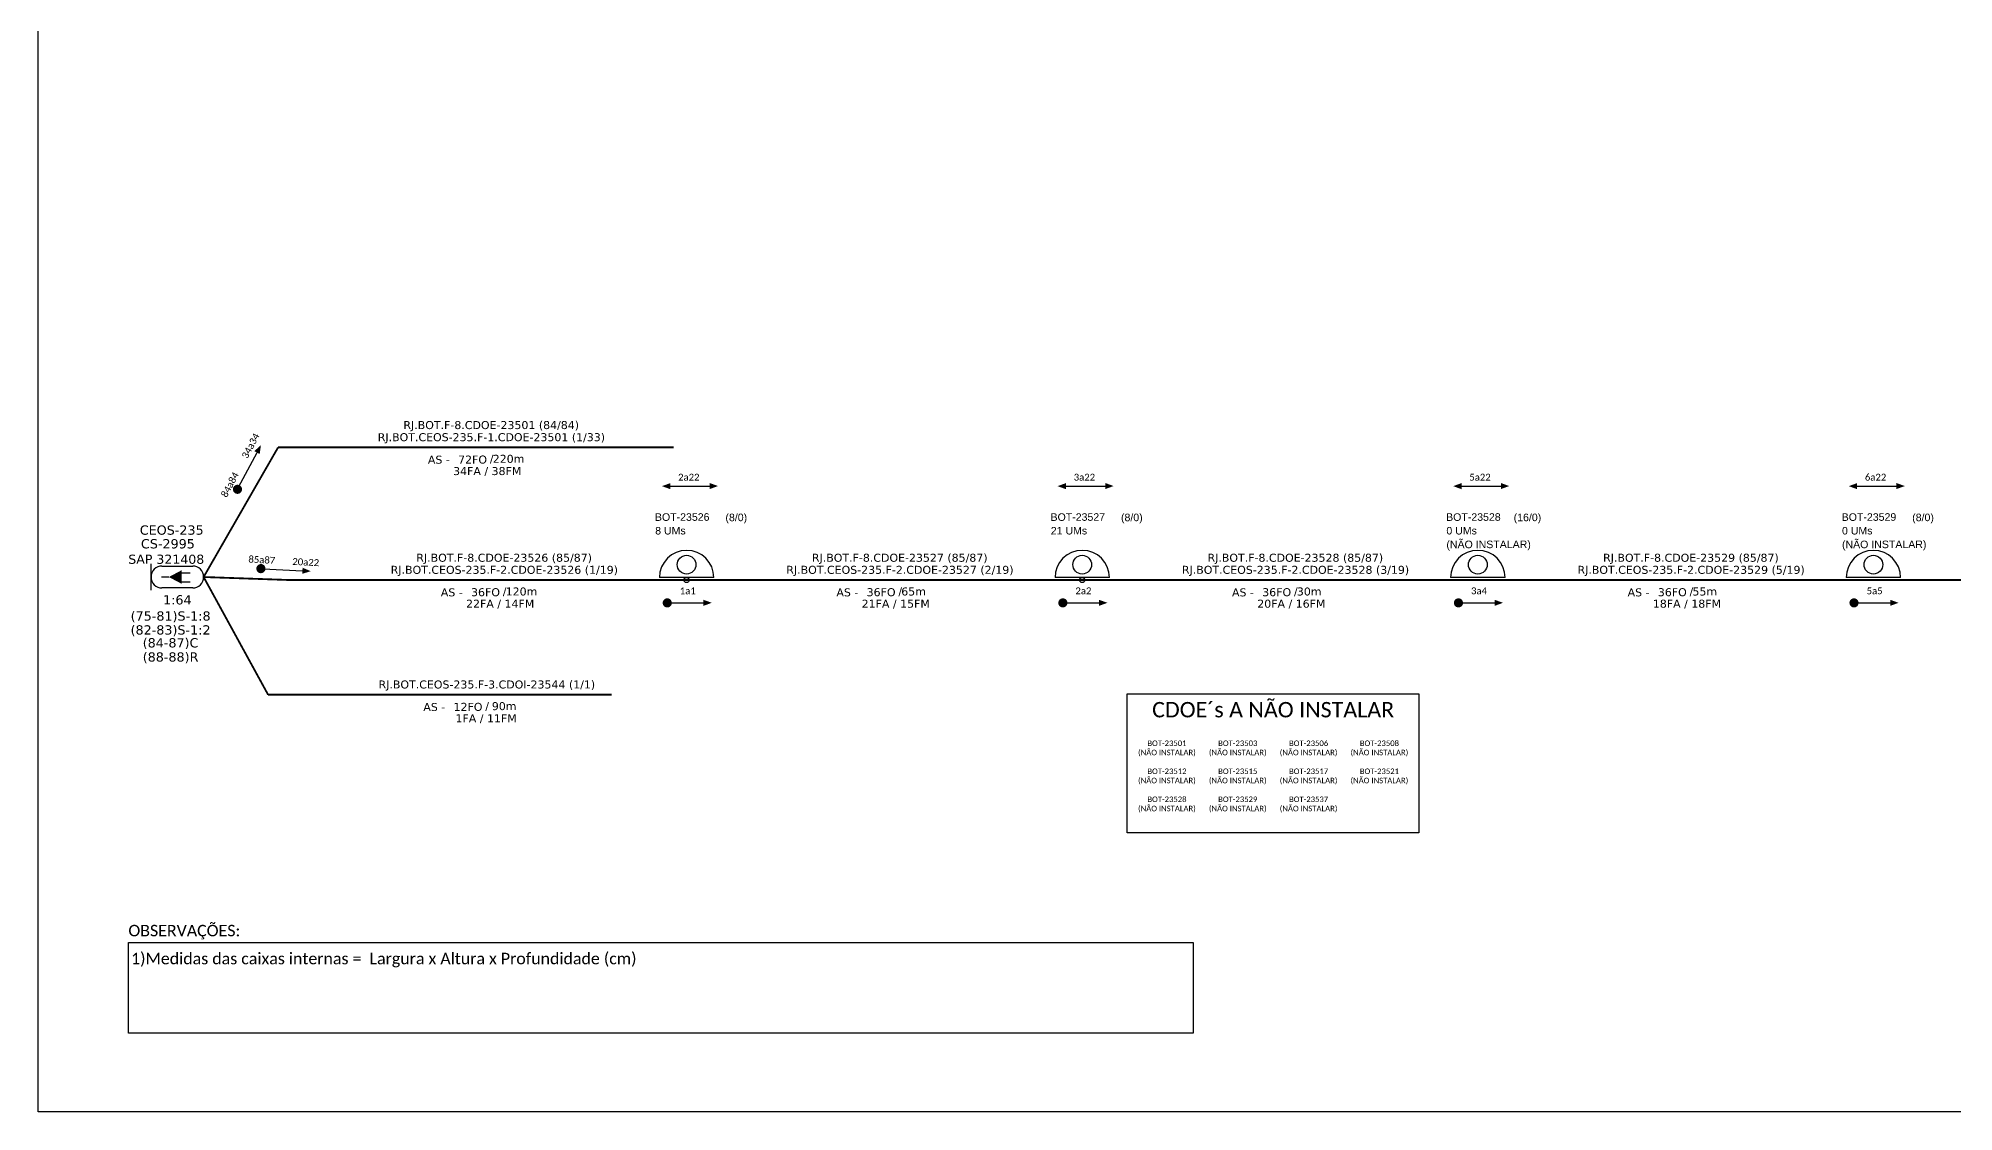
# Model space of a CAD drawing. Extents: x -4 to 837, y 1 to 595.
# Drawn here: x -4 to 497, y 1 to 282 of the extents above; entities that cross this region are included whole.
import ezdxf
from ezdxf.enums import TextEntityAlignment as Align

# ---------------------------------------------------------------- set-up
doc = ezdxf.new("R2010")
doc.units = 0
for name, color, linetype, lineweight in [("20.0-LEGENDA DOS CDO'S", 1, 'Continuous', 0), ('20.2-CDO_POSTE', 1, 'Continuous', 5), ('40.1-ETIQUETAS', 1, 'Continuous', 20)]:
    doc.layers.add(name, color=color, linetype=linetype, lineweight=lineweight)
for name, color, linetype in [('20.4-CEOS', 1, 'Continuous'), ('CABO OPTICO EXISTENTE', 5, 'Continuous'), ('CAP a instalar', 1, 'Continuous'), ('CD de instalação futura', 8, 'Continuous'), ('PROJETO_FTTH', 1, 'Continuous'), ('SETA', 7, 'Continuous')]:
    doc.layers.add(name, color=color, linetype=linetype)
doc.styles.add('ARIAL', font='arial.ttf')
doc.styles.add('MtXpl_Calibri', font='calibri.ttf')
doc.styles.add('siredit', font='verdana.ttf')
doc.styles.add('WMF-Calibri0', font='calibri.ttf')
doc.linetypes.add('FENCELINE1', pattern='A,0.25,-0.1,[133,ltypeshp.shx,S=0.1,R=0,X=-0.1,Y=0],-0.1,1', length=1.45)

# ---------------------------------------------------------------- blocks, each defined once
blk = doc.blocks.new('ETIQUETA_RS5F')
at = {"layer": '40.1-ETIQUETAS', "color": 0, "style": 'siredit'}
blk.add_text('/', height=1.5, dxfattribs=at).set_placement((1.58, -1.95), align=Align.MIDDLE_RIGHT)
for tag, p in [('ETIQUETA_R_PRIMARIA', (1.21, 4.1)), ('ETIQUETA_R_SECUNDARIA', (1.21, 2.1)), ('F_ATIVAS/F_MORTAS', (1.14, -4.24))]:
    blk.add_attdef(tag, text='', height=1.5, dxfattribs=at).set_placement(p, align=Align.MIDDLE_CENTER)
for tag, p in [('TIPO_CABO', (-6.58, -2.12)), ('CAP_CABO', (0.4, -2.09))]:
    blk.add_attdef(tag, text='', height=1.5, dxfattribs=at).set_placement(p, align=Align.MIDDLE_RIGHT)
blk.add_attdef('METROS', text='', height=1.5, dxfattribs=at).set_placement((2.14, -1.95), align=Align.MIDDLE_LEFT)
for tag, p in [('FUSÃO_1', (0.85, -8.39)), ('FUSÃO_2', (0.85, -10.6)), ('FUSÃO_3', (0.85, -12.93)), ('FUSÃO_4', (0.85, -15.14)), ('FUSÃO_5', (0.85, -17.16))]:
    blk.add_attdef(tag, text='', height=1.5, dxfattribs=at).set_placement(p, align=Align.CENTER)
blk = doc.blocks.new('CDOE-TEXTO PADRÃO')
at = {"layer": "20.0-LEGENDA DOS CDO'S", "color": 0, "style": 'ARIAL'}
for tag, p in [('CDO_N', (0.49, 7.39)), ('CORDOALHA', (0.5, 4.33)), ('SAP', (0.51, 1.67)), ('SPLITER_1', (0.59, -0.91)), ('SPLITER_2', (0.6, -3.55)), ('(XX-XX_F)S', (0.54, -8.29)), ('(XX-XX_L)S', (0.55, -10.83)), ('UMS', (0.55, -13.15))]:
    blk.add_attdef(tag, p, '', height=1.7, rotation=0.118, dxfattribs=at)
blk.add_attdef('FIBRAS_UTILIZADAS', text='', height=1.7, rotation=0.118, dxfattribs=at).set_placement((19.77, 7.43), align=Align.CENTER)
blk = doc.blocks.new('CEOS_UN_SC')
at = {"layer": '20.4-CEOS', "color": 0}
for p, q in [((-9.11, 2.39), (-2.39, 2.39)), ((-2.39, -2.39), (-9.11, -2.39))]:
    blk.add_line(p, q, dxfattribs=at)
for points in [[(-11.5, -2.89), (-11.5, 2.89)], [(-7.6, 0), (-9.22, 0)], [(-4.96, 0.95), (-2.92, 0.95)], [(-4.96, -1.04), (-2.92, -1.04)]]:
    blk.add_lwpolyline(points, dxfattribs=at)
blk.add_lwpolyline([(-7.6, 0, 0, 2.95, 0), (-4.83, 0, 2.95, 2.95, 0)], format="xyseb", dxfattribs=at)
for centre, start, end in [((-9.11, 0), 90, 270), ((-2.39, 0), 270, 90)]:
    blk.add_arc(centre, 2.39, start, end, dxfattribs=at)
at = {"layer": '20.4-CEOS', "color": 7, "style": 'siredit'}
for tag, height, p in [('NOME?', 2.03, (-5.75, 10.27)), ('TIPO?', 2, (-8.17, 3.89)), ('LOCAL?', 2.03, (-5.75, 7.27))]:
    blk.add_attdef(tag, text='', height=height, dxfattribs=at).set_placement(p, align=Align.MIDDLE_CENTER)
for tag, p in [('RACIO_SPLITAGEM', (-5.75, -3.97)), ('FIBRAS_RESERVA', (-5.75, -7.51))]:
    blk.add_attdef(tag, text='', height=2.03, dxfattribs=at).set_placement(p, align=Align.TOP_CENTER)

msp = doc.modelspace()

# ---------------------------------------------------------------- linework, layer by layer
at = {"color": 7}
for p, q in [((172.7, 140.84), (158.48, 140.84)), ((276.08, 140.84), (261.86, 140.84))]:
    msp.add_line(p, q, dxfattribs=at)
at = {"color": 8}
for p, q in [((379.46, 140.84), (365.24, 140.84)), ((482.84, 140.84), (468.62, 140.84))]:
    msp.add_line(p, q, dxfattribs=at)
at = {"color": 7}
msp.add_lwpolyline([(-3.83, 595.26), (837.17, 595.26), (837.17, 1.26), (-3.83, 1.26)], close=True, dxfattribs=at)
at = {"color": 7, "const_width": 1.19}
for points in [[(47.93, 163.38, 1), (48.5, 164.43, 1)], [(53.74, 143.21, 1), (54.94, 143.14, 1)], [(159.93, 134.22, 1), (161.13, 134.22, 1)], [(263.31, 134.22, 1), (264.51, 134.22, 1)]]:
    msp.add_lwpolyline(points, format="xyb", close=True, dxfattribs=at)
at = {"const_width": 1.19}
for points in [[(366.69, 134.22, 1), (367.89, 134.22, 1)], [(470.07, 134.22, 1), (471.26, 134.22, 1)]]:
    msp.add_lwpolyline(points, format="xyb", close=True, dxfattribs=at)
at = {"color": 0}
msp.add_lwpolyline([(19.73, 45.46), (297.98, 45.46), (297.98, 21.75), (19.73, 21.75)], close=True, dxfattribs=at)
at = {"color": 7}
for centre, radius in [((165.59, 144.21), 2.45), ((268.97, 144.21), 2.45), ((165.59, 140.18), 0.658), ((268.97, 140.18), 0.658)]:
    msp.add_circle(centre, radius, dxfattribs=at)
for centre in [(165.59, 140.84), (268.97, 140.84)]:
    msp.add_arc(centre, 7.11, 0, 180, dxfattribs=at)
at = {"color": 8}
for centre in [(372.35, 140.84), (475.73, 140.84)]:
    msp.add_arc(centre, 7.11, 0, 180, dxfattribs=at)
at = {"layer": 'CAP a instalar', "color": 7, "linetype": 'FENCELINE1', "ltscale": 6, "const_width": 0.478}
for points in [[(39.37, 140.98), (58.83, 174.85)], [(58.83, 174.85), (162.21, 174.85)], [(62.21, 140.18), (39.37, 140.98)], [(62.21, 140.18), (165.59, 140.18)], [(165.59, 140.18), (268.97, 140.18)], [(268.97, 140.18), (372.35, 140.18)], [(372.35, 140.18), (475.73, 140.18)], [(475.73, 140.18), (579.11, 140.18)]]:
    msp.add_lwpolyline(points, dxfattribs=at)
at = {"layer": 'CAP a instalar', "color": 8, "linetype": 'FENCELINE1', "ltscale": 6, "const_width": 0.478}
for points in [[(39.37, 140.98), (56.22, 110.22)], [(56.22, 110.22), (145.98, 110.22)]]:
    msp.add_lwpolyline(points, dxfattribs=at)
at = {"layer": 'CD de instalação futura', "color": 8}
for centre in [(372.35, 144.21), (475.73, 144.21)]:
    msp.add_circle(centre, 2.45, dxfattribs=at)
at = {"layer": 'PROJETO_FTTH', "ltscale": 2}
msp.add_lwpolyline([(280.71, 110.46), (356.92, 110.46), (356.92, 74.17), (280.71, 74.17)], close=True, dxfattribs=at)
at = {"layer": 'SETA', "color": 7}
for points in [[(48.52, 164.42), (53.34, 173.49)], [(161.34, 164.73), (171.61, 164.73)], [(264.72, 164.73), (274.99, 164.73)], [(54.93, 143.12), (65.19, 142.58)], [(160.53, 134.22), (170.8, 134.22)], [(263.91, 134.22), (274.18, 134.22)]]:
    msp.add_lwpolyline(points, dxfattribs=at)
at = {"layer": 'SETA'}
for points in [[(368.1, 164.73), (378.37, 164.73)], [(471.47, 164.73), (481.75, 164.73)], [(367.29, 134.22), (377.56, 134.22)], [(470.67, 134.22), (480.94, 134.22)]]:
    msp.add_lwpolyline(points, dxfattribs=at)
at = {"layer": 'SETA', "color": 7}
for points in [[(52.61, 173.88), (54.35, 175.44), (54.02, 173.13)], [(161.34, 163.93), (159.15, 164.73), (161.34, 165.52)], [(171.61, 165.55), (173.8, 164.75), (171.61, 163.96)], [(264.72, 163.93), (262.53, 164.73), (264.72, 165.52)], [(274.99, 165.55), (277.18, 164.75), (274.99, 163.96)], [(169.98, 135.03), (172.17, 134.24), (169.98, 133.44)], [(273.36, 135.03), (275.55, 134.24), (273.36, 133.44)]]:
    msp.add_solid(points, dxfattribs=at)
at = {"layer": 'SETA'}
for points in [[(368.1, 163.93), (365.91, 164.73), (368.1, 165.52)], [(378.37, 165.55), (380.56, 164.75), (378.37, 163.96)], [(471.47, 163.93), (469.29, 164.73), (471.47, 165.52)], [(481.75, 165.55), (483.94, 164.75), (481.75, 163.96)], [(65.23, 143.41), (67.38, 142.5), (65.15, 141.82)], [(376.74, 135.03), (378.93, 134.24), (376.74, 133.44)], [(480.12, 135.03), (482.3, 134.24), (480.12, 133.44)]]:
    msp.add_solid(points, dxfattribs=at)

# ---------------------------------------------------------------- block references
at = {"layer": '20.2-CDO_POSTE', "color": 7}
ref = msp.add_blockref('CDOE-TEXTO PADRÃO', (165.78, 142.43), dxfattribs=dict(at, xscale=1.161466045913993, yscale=1.161466045913993, zscale=1.161466045913993))
ref.add_attrib('CDO_N', 'BOT-23526', (157.31, 155.65), dxfattribs={"layer": "20.0-LEGENDA DOS CDO'S", "color": 0, "height": 1.974, "rotation": 0.118, "style": 'ARIAL'})
ref.add_attrib('CORDOALHA', '8 UMs', (157.38, 152.09), dxfattribs={"layer": "20.0-LEGENDA DOS CDO'S", "color": 0, "height": 1.974, "rotation": 0.118, "style": 'ARIAL'})
ref.add_attrib('FIBRAS_UTILIZADAS', '       (8/0)', dxfattribs={"layer": "20.0-LEGENDA DOS CDO'S", "color": 0, "height": 1.9743, "rotation": 0.118, "style": 'ARIAL'}).set_placement((175.89, 155.56), align=Align.CENTER)
ref = msp.add_blockref('CDOE-TEXTO PADRÃO', (269.16, 142.43), dxfattribs=dict(at, xscale=1.161466045913993, yscale=1.161466045913993, zscale=1.161466045913993))
ref.add_attrib('CDO_N', 'BOT-23527', (260.69, 155.65), dxfattribs={"layer": "20.0-LEGENDA DOS CDO'S", "color": 0, "height": 1.974, "rotation": 0.118, "style": 'ARIAL'})
ref.add_attrib('CORDOALHA', '21 UMs', (260.76, 152.09), dxfattribs={"layer": "20.0-LEGENDA DOS CDO'S", "color": 0, "height": 1.974, "rotation": 0.118, "style": 'ARIAL'})
ref.add_attrib('FIBRAS_UTILIZADAS', '       (8/0)', dxfattribs={"layer": "20.0-LEGENDA DOS CDO'S", "color": 0, "height": 1.9743, "rotation": 0.118, "style": 'ARIAL'}).set_placement((279.26, 155.56), align=Align.CENTER)
at = {"layer": '20.2-CDO_POSTE', "color": 8}
ref = msp.add_blockref('CDOE-TEXTO PADRÃO', (372.54, 142.43), dxfattribs=dict(at, xscale=1.161466045913993, yscale=1.161466045913993, zscale=1.161466045913993))
ref.add_attrib('CDO_N', 'BOT-23528', (364.07, 155.65), dxfattribs={"layer": "20.0-LEGENDA DOS CDO'S", "color": 0, "height": 1.974, "rotation": 0.118, "style": 'ARIAL'})
ref.add_attrib('CORDOALHA', '0 UMs', (364.14, 152.09), dxfattribs={"layer": "20.0-LEGENDA DOS CDO'S", "color": 0, "height": 1.974, "rotation": 0.118, "style": 'ARIAL'})
ref.add_attrib('SAP', '(NÃO INSTALAR)', (364.14, 148.5), dxfattribs={"layer": "20.0-LEGENDA DOS CDO'S", "color": 0, "height": 1.9743, "rotation": 0.118, "style": 'ARIAL'})
ref.add_attrib('FIBRAS_UTILIZADAS', '       (16/0)', dxfattribs={"layer": "20.0-LEGENDA DOS CDO'S", "color": 0, "height": 1.9743, "rotation": 0.118, "style": 'ARIAL'}).set_placement((382.64, 155.56), align=Align.CENTER)
ref = msp.add_blockref('CDOE-TEXTO PADRÃO', (475.92, 142.43), dxfattribs=dict(at, xscale=1.161466045913993, yscale=1.161466045913993, zscale=1.161466045913993))
ref.add_attrib('CDO_N', 'BOT-23529', (467.45, 155.65), dxfattribs={"layer": "20.0-LEGENDA DOS CDO'S", "color": 0, "height": 1.974, "rotation": 0.118, "style": 'ARIAL'})
ref.add_attrib('CORDOALHA', '0 UMs', (467.52, 152.09), dxfattribs={"layer": "20.0-LEGENDA DOS CDO'S", "color": 0, "height": 1.974, "rotation": 0.118, "style": 'ARIAL'})
ref.add_attrib('SAP', '(NÃO INSTALAR)', (467.52, 148.5), dxfattribs={"layer": "20.0-LEGENDA DOS CDO'S", "color": 0, "height": 1.9743, "rotation": 0.118, "style": 'ARIAL'})
ref.add_attrib('FIBRAS_UTILIZADAS', '       (8/0)', dxfattribs={"layer": "20.0-LEGENDA DOS CDO'S", "color": 0, "height": 1.9743, "rotation": 0.118, "style": 'ARIAL'}).set_placement((486.02, 155.56), align=Align.CENTER)
at = {"layer": '20.4-CEOS', "color": 7}
ref = msp.add_blockref('CEOS_UN_SC', (39.37, 140.98), dxfattribs=dict(at, xscale=1.194923912032189, yscale=1.194923912032189, zscale=1.194923912032189))
ref.add_attrib('NOME?', 'CEOS-235', dxfattribs={"color": 7, "height": 2.423, "style": 'siredit'}).set_placement((31.03, 153.25), align=Align.MIDDLE_CENTER)
ref.add_attrib('LOCAL?', 'CS-2995', dxfattribs={"color": 7, "height": 2.423, "style": 'siredit'}).set_placement((30.03, 149.67), align=Align.MIDDLE_CENTER)
ref.add_attrib('TIPO?', 'SAP 321408', dxfattribs={"color": 7, "height": 2.39, "style": 'siredit'}).set_placement((29.61, 145.63), align=Align.MIDDLE_CENTER)
ref.add_attrib('RACIO_SPLITAGEM', '1:64', dxfattribs={"color": 7, "height": 2.423, "style": 'siredit'}).set_placement((32.5, 136.23), align=Align.TOP_CENTER)
ref.add_attrib('FIBRAS_RESERVA', '(75-81)S-1:8', dxfattribs={"color": 7, "height": 2.4227, "style": 'siredit'}).set_placement((30.75, 132.01), align=Align.TOP_CENTER)
at = {"layer": 'CAP a instalar', "color": 7, "linetype": 'FENCELINE1', "ltscale": 7}
ref = msp.add_blockref('ETIQUETA_RS5F', (112.92, 174.59), dxfattribs=dict(at, xscale=1.393759233070213, yscale=1.393759233070213, zscale=1.393759233070213))
ref.add_attrib('ETIQUETA_R_PRIMARIA', 'RJ.BOT.F-8.CDOE-23501 (84/84)', dxfattribs={"layer": '40.1-ETIQUETAS', "color": 0, "height": 2.0906, "style": 'siredit'}).set_placement((114.52, 180.69), align=Align.MIDDLE_CENTER)
ref.add_attrib('ETIQUETA_R_SECUNDARIA', 'RJ.BOT.CEOS-235.F-1.CDOE-23501 (1/33)', dxfattribs={"layer": '40.1-ETIQUETAS', "color": 0, "height": 2.0906, "style": 'siredit'}).set_placement((114.57, 177.52), align=Align.MIDDLE_CENTER)
ref.add_attrib('TIPO_CABO', 'AS -', dxfattribs={"layer": '40.1-ETIQUETAS', "color": 0, "height": 2.091, "style": 'siredit'}).set_placement((103.7, 171.64), align=Align.MIDDLE_RIGHT)
ref.add_attrib('CAP_CABO', '72FO', dxfattribs={"layer": '40.1-ETIQUETAS', "color": 0, "height": 2.091, "style": 'siredit'}).set_placement((113.43, 171.67), align=Align.MIDDLE_RIGHT)
ref.add_attrib('METROS', '220m', dxfattribs={"layer": '40.1-ETIQUETAS', "color": 0, "height": 2.091, "style": 'siredit'}).set_placement((114.92, 171.87), align=Align.MIDDLE_LEFT)
ref.add_attrib('F_ATIVAS/F_MORTAS', '34FA / 38FM', dxfattribs={"layer": '40.1-ETIQUETAS', "color": 0, "height": 2.0906, "style": 'siredit'}).set_placement((113.48, 168.67), align=Align.MIDDLE_CENTER)
ref = msp.add_blockref('ETIQUETA_RS5F', (116.3, 139.92), dxfattribs=dict(at, xscale=1.393759233070213, yscale=1.393759233070213, zscale=1.393759233070213))
ref.add_attrib('ETIQUETA_R_PRIMARIA', 'RJ.BOT.F-8.CDOE-23526 (85/87)', dxfattribs={"layer": '40.1-ETIQUETAS', "color": 0, "height": 2.0906, "style": 'siredit'}).set_placement((117.9, 146.02), align=Align.MIDDLE_CENTER)
ref.add_attrib('ETIQUETA_R_SECUNDARIA', 'RJ.BOT.CEOS-235.F-2.CDOE-23526 (1/19)', dxfattribs={"layer": '40.1-ETIQUETAS', "color": 0, "height": 2.0906, "style": 'siredit'}).set_placement((117.95, 142.86), align=Align.MIDDLE_CENTER)
ref.add_attrib('TIPO_CABO', 'AS -', dxfattribs={"layer": '40.1-ETIQUETAS', "color": 0, "height": 2.091, "style": 'siredit'}).set_placement((107.08, 136.97), align=Align.MIDDLE_RIGHT)
ref.add_attrib('CAP_CABO', '36FO', dxfattribs={"layer": '40.1-ETIQUETAS', "color": 0, "height": 2.091, "style": 'siredit'}).set_placement((116.81, 137.01), align=Align.MIDDLE_RIGHT)
ref.add_attrib('METROS', '120m', dxfattribs={"layer": '40.1-ETIQUETAS', "color": 0, "height": 2.091, "style": 'siredit'}).set_placement((118.3, 137.2), align=Align.MIDDLE_LEFT)
ref.add_attrib('F_ATIVAS/F_MORTAS', '22FA / 14FM', dxfattribs={"layer": '40.1-ETIQUETAS', "color": 0, "height": 2.0906, "style": 'siredit'}).set_placement((116.86, 134.01), align=Align.MIDDLE_CENTER)
ref = msp.add_blockref('ETIQUETA_RS5F', (219.68, 139.92), dxfattribs=dict(at, xscale=1.393759233070213, yscale=1.393759233070213, zscale=1.393759233070213))
ref.add_attrib('ETIQUETA_R_PRIMARIA', 'RJ.BOT.F-8.CDOE-23527 (85/87)', dxfattribs={"layer": '40.1-ETIQUETAS', "color": 0, "height": 2.0906, "style": 'siredit'}).set_placement((221.28, 146.02), align=Align.MIDDLE_CENTER)
ref.add_attrib('ETIQUETA_R_SECUNDARIA', 'RJ.BOT.CEOS-235.F-2.CDOE-23527 (2/19)', dxfattribs={"layer": '40.1-ETIQUETAS', "color": 0, "height": 2.0906, "style": 'siredit'}).set_placement((221.33, 142.86), align=Align.MIDDLE_CENTER)
ref.add_attrib('TIPO_CABO', 'AS -', dxfattribs={"layer": '40.1-ETIQUETAS', "color": 0, "height": 2.091, "style": 'siredit'}).set_placement((210.46, 136.97), align=Align.MIDDLE_RIGHT)
ref.add_attrib('CAP_CABO', '36FO', dxfattribs={"layer": '40.1-ETIQUETAS', "color": 0, "height": 2.091, "style": 'siredit'}).set_placement((220.19, 137.01), align=Align.MIDDLE_RIGHT)
ref.add_attrib('METROS', '65m', dxfattribs={"layer": '40.1-ETIQUETAS', "color": 0, "height": 2.091, "style": 'siredit'}).set_placement((221.68, 137.2), align=Align.MIDDLE_LEFT)
ref.add_attrib('F_ATIVAS/F_MORTAS', '21FA / 15FM', dxfattribs={"layer": '40.1-ETIQUETAS', "color": 0, "height": 2.0906, "style": 'siredit'}).set_placement((220.24, 134.01), align=Align.MIDDLE_CENTER)
ref = msp.add_blockref('ETIQUETA_RS5F', (323.06, 139.92), dxfattribs=dict(at, xscale=1.393759233070213, yscale=1.393759233070213, zscale=1.393759233070213))
ref.add_attrib('ETIQUETA_R_PRIMARIA', 'RJ.BOT.F-8.CDOE-23528 (85/87)', dxfattribs={"layer": '40.1-ETIQUETAS', "color": 0, "height": 2.0906, "style": 'siredit'}).set_placement((324.66, 146.02), align=Align.MIDDLE_CENTER)
ref.add_attrib('ETIQUETA_R_SECUNDARIA', 'RJ.BOT.CEOS-235.F-2.CDOE-23528 (3/19)', dxfattribs={"layer": '40.1-ETIQUETAS', "color": 0, "height": 2.0906, "style": 'siredit'}).set_placement((324.71, 142.86), align=Align.MIDDLE_CENTER)
ref.add_attrib('TIPO_CABO', 'AS -', dxfattribs={"layer": '40.1-ETIQUETAS', "color": 0, "height": 2.091, "style": 'siredit'}).set_placement((313.84, 136.97), align=Align.MIDDLE_RIGHT)
ref.add_attrib('CAP_CABO', '36FO', dxfattribs={"layer": '40.1-ETIQUETAS', "color": 0, "height": 2.091, "style": 'siredit'}).set_placement((323.57, 137.01), align=Align.MIDDLE_RIGHT)
ref.add_attrib('METROS', '30m', dxfattribs={"layer": '40.1-ETIQUETAS', "color": 0, "height": 2.091, "style": 'siredit'}).set_placement((325.06, 137.2), align=Align.MIDDLE_LEFT)
ref.add_attrib('F_ATIVAS/F_MORTAS', '20FA / 16FM', dxfattribs={"layer": '40.1-ETIQUETAS', "color": 0, "height": 2.0906, "style": 'siredit'}).set_placement((323.62, 134.01), align=Align.MIDDLE_CENTER)
ref = msp.add_blockref('ETIQUETA_RS5F', (426.44, 139.92), dxfattribs=dict(at, xscale=1.393759233070213, yscale=1.393759233070213, zscale=1.393759233070213))
ref.add_attrib('ETIQUETA_R_PRIMARIA', 'RJ.BOT.F-8.CDOE-23529 (85/87)', dxfattribs={"layer": '40.1-ETIQUETAS', "color": 0, "height": 2.0906, "style": 'siredit'}).set_placement((428.04, 146.02), align=Align.MIDDLE_CENTER)
ref.add_attrib('ETIQUETA_R_SECUNDARIA', 'RJ.BOT.CEOS-235.F-2.CDOE-23529 (5/19)', dxfattribs={"layer": '40.1-ETIQUETAS', "color": 0, "height": 2.0906, "style": 'siredit'}).set_placement((428.09, 142.86), align=Align.MIDDLE_CENTER)
ref.add_attrib('TIPO_CABO', 'AS -', dxfattribs={"layer": '40.1-ETIQUETAS', "color": 0, "height": 2.091, "style": 'siredit'}).set_placement((417.22, 136.97), align=Align.MIDDLE_RIGHT)
ref.add_attrib('CAP_CABO', '36FO', dxfattribs={"layer": '40.1-ETIQUETAS', "color": 0, "height": 2.091, "style": 'siredit'}).set_placement((426.95, 137.01), align=Align.MIDDLE_RIGHT)
ref.add_attrib('METROS', '55m', dxfattribs={"layer": '40.1-ETIQUETAS', "color": 0, "height": 2.091, "style": 'siredit'}).set_placement((428.44, 137.2), align=Align.MIDDLE_LEFT)
ref.add_attrib('F_ATIVAS/F_MORTAS', '18FA / 18FM', dxfattribs={"layer": '40.1-ETIQUETAS', "color": 0, "height": 2.0906, "style": 'siredit'}).set_placement((427, 134.01), align=Align.MIDDLE_CENTER)
at = {"layer": 'CAP a instalar', "color": 8, "linetype": 'FENCELINE1', "ltscale": 7}
ref = msp.add_blockref('ETIQUETA_RS5F', (111.73, 109.96), dxfattribs=dict(at, xscale=1.393759233069126, yscale=1.393759233069126, zscale=1.393759233069126))
ref.add_attrib('ETIQUETA_R_SECUNDARIA', 'RJ.BOT.CEOS-235.F-3.CDOI-23544 (1/1)', dxfattribs={"layer": 'CABO OPTICO EXISTENTE', "color": 0, "height": 2.0906, "style": 'siredit'}).set_placement((113.38, 112.9), align=Align.MIDDLE_CENTER)
ref.add_attrib('TIPO_CABO', 'AS -', dxfattribs={"layer": '40.1-ETIQUETAS', "color": 0, "height": 2.091, "style": 'siredit'}).set_placement((102.51, 107.02), align=Align.MIDDLE_RIGHT)
ref.add_attrib('CAP_CABO', '12FO', dxfattribs={"layer": '40.1-ETIQUETAS', "color": 0, "height": 2.091, "style": 'siredit'}).set_placement((112.24, 107.05), align=Align.MIDDLE_RIGHT)
ref.add_attrib('METROS', '90m', dxfattribs={"layer": '40.1-ETIQUETAS', "color": 0, "height": 2.091, "style": 'siredit'}).set_placement((114.68, 107.24), align=Align.MIDDLE_LEFT)
ref.add_attrib('F_ATIVAS/F_MORTAS', '1FA / 11FM', dxfattribs={"layer": '40.1-ETIQUETAS', "color": 0, "height": 2.091, "style": 'siredit'}).set_placement((113.19, 104.05), align=Align.MIDDLE_CENTER)

# ---------------------------------------------------------------- texts
for s, style, p in [('OBSERVAÇÕES:', 'WMF-Calibri0', (19.71, 47.08)), ('1)Medidas das caixas internas =  Largura x Altura x Profundidade (cm)', 'MtXpl_Calibri', (20.4, 39.78))]:
    msp.add_text(s, height=3, dxfattribs=dict(style=style)).set_placement(p)
at = {"color": 7, "char_height": 1.7924, "width": 30.3018, "attachment_point": 5}
for s, insert, rotation in [('\\C7;\\fCalibri|b0|i0|c0|p34;34a34', (51.64, 175.25), 61.9846), ('\\C7;\\fCalibri|b0|i0|c0|p34;84a84', (46.24, 165.1), 61.9846), ('\\C7;\\fCalibri|b0|i0|c0|p34;85a87', (54.58, 145.47), 357.02), ('\\C7;\\fCalibri|b0|i0|c0|p34;20a22', (66.06, 144.87), 357.02)]:
    msp.add_mtext(s, dxfattribs=dict(at, insert=insert, rotation=rotation))
for s, insert in [('\\C7;\\fCalibri|b0|i0|c0|p34;2a22', (166.16, 167.06)), ('\\C7;\\fCalibri|b0|i0|c0|p34;3a22', (269.54, 167.06)), ('\\C7;\\fCalibri|b0|i0|c0|p34;1a1', (165.9, 137.36)), ('\\C7;\\fCalibri|b0|i0|c0|p34;2a2', (269.28, 137.36))]:
    msp.add_mtext(s, dxfattribs=dict(at, insert=insert))
at = {"attachment_point": 5}
for s, insert, char_height, width in [('\\C7;\\fCalibri|b0|i0|c0|p34;5a22', (372.92, 167.06), 1.7924, 30.3018), ('\\C7;\\fCalibri|b0|i0|c0|p34;6a22', (476.3, 167.06), 1.7924, 30.3018), ('\\C7;\\fCalibri|b0|i0|c0|p34;3a4', (372.66, 137.36), 1.7924, 30.3018), ('\\C7;\\fCalibri|b0|i0|c0|p34;5a5', (476.04, 137.36), 1.7924, 30.3018), ('{\\fCalibri|b0|i0|c0|p34;\\C2;CDOE´s A NÃO INSTALAR}', (318.87, 106.29), 4.0221, 94.4797), ('\\C7;\\fCalibri|b0|i0|c0|p34;BOT-23501\\P(NÃO INSTALAR)', (291.11, 96.17), 1.448, 15.6581), ('\\C7;\\fCalibri|b0|i0|c0|p34;BOT-23503\\P(NÃO INSTALAR)', (309.62, 96.17), 1.448, 15.6581), ('\\C7;\\fCalibri|b0|i0|c0|p34;BOT-23506\\P(NÃO INSTALAR)', (328.13, 96.17), 1.448, 15.6581), ('\\C7;\\fCalibri|b0|i0|c0|p34;BOT-23508\\P(NÃO INSTALAR)', (346.63, 96.17), 1.448, 15.6581), ('\\C7;\\fCalibri|b0|i0|c0|p34;BOT-23512\\P(NÃO INSTALAR)', (291.11, 88.85), 1.448, 15.6581), ('\\C7;\\fCalibri|b0|i0|c0|p34;BOT-23515\\P(NÃO INSTALAR)', (309.62, 88.85), 1.448, 15.6581), ('\\C7;\\fCalibri|b0|i0|c0|p34;BOT-23517\\P(NÃO INSTALAR)', (328.13, 88.85), 1.448, 15.6581), ('\\C7;\\fCalibri|b0|i0|c0|p34;BOT-23521\\P(NÃO INSTALAR)', (346.63, 88.85), 1.448, 15.6581), ('\\C7;\\fCalibri|b0|i0|c0|p34;BOT-23528\\P(NÃO INSTALAR)', (291.11, 81.53), 1.448, 15.6581), ('\\C7;\\fCalibri|b0|i0|c0|p34;BOT-23529\\P(NÃO INSTALAR)', (309.62, 81.53), 1.448, 15.6581), ('\\C7;\\fCalibri|b0|i0|c0|p34;BOT-23537\\P(NÃO INSTALAR)', (328.13, 81.53), 1.448, 15.6581)]:
    msp.add_mtext(s, dxfattribs=dict(at, insert=insert, char_height=char_height, width=width))
at = {"layer": '20.4-CEOS', "color": 7, "style": 'siredit'}
for tag, p in [('(82-83)S-1:2', (30.73, 128.37)), ('(84-87)C', (30.73, 125)), ('(88-88)R', (30.73, 121.3))]:
    msp.add_attdef(tag, text='(XX)R', height=2.423, dxfattribs=at).set_placement(p, align=Align.TOP_CENTER)

doc.saveas('drawing.dxf')
